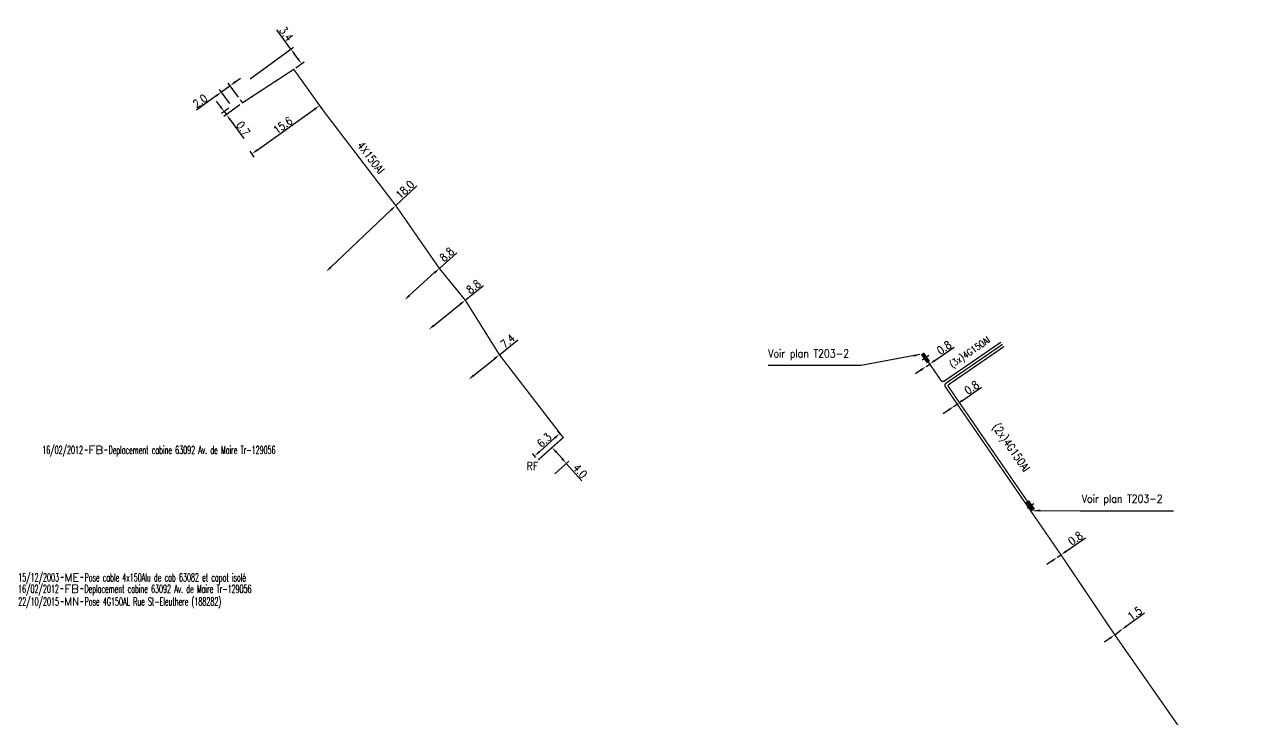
# Model space of a CAD drawing. Header units: millimetres. Extents: x 79134 to 80000, y 145000 to 146008.
# Drawn here: x 79510.7 to 79740.9, y 145462.1 to 145592.4 of the extents above; entities that cross this region are included whole.
import ezdxf
from ezdxf.enums import TextEntityAlignment as Align

# ---------------------------------------------------------------- set-up
doc = ezdxf.new("R2010")
doc.units = ezdxf.units.MM
doc.header["$PDMODE"] = 34
doc.linetypes.add('B_ST_AL', pattern=[2000, 1000, 1000])
doc.layers.get('0').update_dxf_attribs({"linetype": 'CONTINUOUS'})
doc.layers.get('Defpoints').update_dxf_attribs({"linetype": 'CONTINUOUS'})
for name, color, linetype in [('B_100', 3, 'CONTINUOUS'), ('B_110', 1, 'CONTINUOUS'), ('B_300', 7, 'CONTINUOUS'), ('B_910', 7, 'CONTINUOUS')]:
    doc.layers.add(name, color=color, linetype=linetype)
doc.styles.add('M_ROMANS', font='ROMANS.shx', dxfattribs={"width": 0.75})
doc.styles.get("Standard").update_dxf_attribs({"font": 'romans.shx', "width": 0.85})
doc.dimstyles.get("Standard").update_dxf_attribs({"dimtxt": 1.5, "dimasz": 1.2, "dimexe": 0.625, "dimexo": 0.625, "dimgap": 0.25, "dimtad": 1, "dimdec": 1, "dimzin": 0, "dimdsep": 46, "dimtxsty": 'Standard', "dimcen": -0.5, "dimclrd": 256, "dimclre": 256, "dimclrt": 256, "dimadec": 0, "dimazin": 0, "dimtfac": 1, "dimtdec": 1, "dimtmove": 0, "dimatfit": 3, "dimfxl": 1, "dimtolj": 1, "dimtzin": 0, "dimarcsym": 0})

# ---------------------------------------------------------------- blocks, each defined once
blk = doc.blocks.new('*D51')
at = {"layer": 'B_110', "linetype": 'Continuous', "lineweight": -2, "transparency": 16777216}
for p, q in [((79588.49, 145546.72), (79591.74, 145549.65)), ((79582.86, 145541.62), (79587.6, 145545.92)), ((79588.89, 145546.28), (79588.91, 145546.26)), ((79582.37, 145540.38), (79582.38, 145540.36))]:
    blk.add_line(p, q, dxfattribs=at)
at = {"layer": 'B_110', "linetype": 'Continuous', "transparency": 16777216}
for points in [[(79587.47, 145546.07), (79587.74, 145545.77), (79588.49, 145546.72)], [(79582.72, 145541.77), (79582.99, 145541.48), (79581.97, 145540.82)]]:
    blk.add_solid(points, dxfattribs=at)
at = {"layer": 'Defpoints', "color": 0, "linetype": 'Continuous', "transparency": 16777216}
for p in [(79588.47, 145546.74), (79588.49, 145546.72), (79581.95, 145540.84)]:
    blk.add_point(p, dxfattribs=at)
at = {"layer": 'B_110', "linetype": 'Continuous', "transparency": 16777216, "insert": (79589.89, 145549.33), "char_height": 1.5, "attachment_point": 5, "rotation": 42.123}
blk.add_mtext('\\A1;8.8', dxfattribs=at)
blk = doc.blocks.new('*D52')
at = {"layer": 'B_110', "linetype": 'Continuous', "lineweight": -2, "transparency": 16777216}
for p, q in [((79580.32, 145558.5), (79584.24, 145562.22)), ((79568.13, 145546.94), (79579.45, 145557.67))]:
    blk.add_line(p, q, dxfattribs=at)
at = {"layer": 'B_110', "linetype": 'Continuous', "transparency": 16777216}
for points in [[(79579.31, 145557.82), (79579.59, 145557.53), (79580.32, 145558.5)], [(79567.99, 145547.09), (79568.27, 145546.8), (79567.26, 145546.11)]]:
    blk.add_solid(points, dxfattribs=at)
at = {"layer": 'Defpoints', "color": 0, "linetype": 'Continuous', "transparency": 16777216}
for p in [(79580.32, 145558.5), (79580.32, 145558.5), (79567.26, 145546.11)]:
    blk.add_point(p, dxfattribs=at)
at = {"layer": 'B_110', "linetype": 'Continuous', "transparency": 16777216, "insert": (79582.03, 145561.5), "char_height": 1.5, "attachment_point": 5, "rotation": 43.4793}
blk.add_mtext('\\A1;18.0', dxfattribs=at)
blk = doc.blocks.new('*D53')
at = {"layer": 'B_110', "linetype": 'Continuous', "lineweight": -2, "transparency": 16777216}
for p, q in [((79554.33, 145568.91), (79565.08, 145576.57)), ((79566.5, 145576.64), (79565.69, 145577.77)), ((79553.79, 145567.59), (79552.99, 145568.72))]:
    blk.add_line(p, q, dxfattribs=at)
at = {"layer": 'B_110', "linetype": 'Continuous', "transparency": 16777216}
for points in [[(79564.96, 145576.73), (79565.19, 145576.4), (79566.06, 145577.26)], [(79554.21, 145569.07), (79554.44, 145568.74), (79553.35, 145568.21)]]:
    blk.add_solid(points, dxfattribs=at)
at = {"layer": 'Defpoints', "color": 0, "linetype": 'Continuous', "transparency": 16777216}
for p in [(79566.06, 145577.26), (79566.86, 145576.13), (79554.16, 145567.08)]:
    blk.add_point(p, dxfattribs=at)
at = {"layer": 'B_110', "linetype": 'Continuous', "transparency": 16777216, "insert": (79559.12, 145573.55), "char_height": 1.5, "attachment_point": 5, "rotation": 35.474}
blk.add_mtext('\\A1;15.6', dxfattribs=at)
blk = doc.blocks.new('*D54')
at = {"layer": 'B_110', "linetype": 'Continuous', "lineweight": -2, "transparency": 16777216}
for p, q in [((79549.24, 145580.97), (79547.63, 145579.79)), ((79550.8, 145578.84), (79548.87, 145581.47)), ((79550.21, 145581.68), (79551.18, 145582.38)), ((79546.66, 145579.08), (79542.94, 145576.36)), ((79549.18, 145577.66), (79547.26, 145580.29))]:
    blk.add_line(p, q, dxfattribs=at)
at = {"layer": 'B_110', "linetype": 'Continuous', "transparency": 16777216}
for points in [[(79550.09, 145581.84), (79550.33, 145581.51), (79549.24, 145580.97)], [(79546.54, 145579.24), (79546.78, 145578.92), (79547.63, 145579.79)]]:
    blk.add_solid(points, dxfattribs=at)
at = {"layer": 'Defpoints', "color": 0, "linetype": 'Continuous', "transparency": 16777216}
for p in [(79549.24, 145580.97), (79549.55, 145577.16), (79551.16, 145578.34)]:
    blk.add_point(p, dxfattribs=at)
at = {"layer": 'B_110', "linetype": 'Continuous', "transparency": 16777216, "insert": (79543.63, 145578.11), "char_height": 1.5, "attachment_point": 5, "rotation": 36.1401}
blk.add_mtext('\\A1;2.0', dxfattribs=at)
blk = doc.blocks.new('*D55')
at = {"layer": 'B_110', "linetype": 'Continuous', "lineweight": -2, "transparency": 16777216}
for p, q in [((79607.47, 145511.22), (79610.1, 145513.56)), ((79610.43, 145512.25), (79611.5, 145511.05)), ((79610.14, 145508.23), (79612.76, 145510.57)), ((79612.29, 145510.16), (79615.2, 145506.89))]:
    blk.add_line(p, q, dxfattribs=at)
at = {"layer": 'B_110', "linetype": 'Continuous', "transparency": 16777216}
for points in [[(79610.58, 145512.38), (79610.28, 145512.11), (79609.63, 145513.14)], [(79611.64, 145511.19), (79611.35, 145510.92), (79612.29, 145510.16)]]:
    blk.add_solid(points, dxfattribs=at)
at = {"layer": 'Defpoints', "color": 0, "linetype": 'Continuous', "transparency": 16777216}
for p in [(79607.01, 145510.8), (79612.29, 145510.16), (79609.67, 145507.82)]:
    blk.add_point(p, dxfattribs=at)
at = {"layer": 'B_110', "linetype": 'Continuous', "transparency": 16777216, "insert": (79614.89, 145508.74), "char_height": 1.5, "attachment_point": 5, "rotation": 311.7089}
blk.add_mtext('\\A1;4.0', dxfattribs=at)
blk = doc.blocks.new('*D56')
at = {"layer": 'B_110', "linetype": 'Continuous', "lineweight": -2, "transparency": 16777216}
for p, q in [((79610.16, 145514.94), (79607.24, 145512.34)), ((79611.3, 145515.46), (79610.64, 145516.2)), ((79606.59, 145511.27), (79605.93, 145512.01))]:
    blk.add_line(p, q, dxfattribs=at)
at = {"layer": 'B_110', "linetype": 'Continuous', "transparency": 16777216}
for points in [[(79610.02, 145515.09), (79610.29, 145514.79), (79611.05, 145515.74)], [(79607.11, 145512.49), (79607.38, 145512.19), (79606.35, 145511.54)]]:
    blk.add_solid(points, dxfattribs=at)
at = {"layer": 'Defpoints', "color": 0, "linetype": 'Continuous', "transparency": 16777216}
for p in [(79611.71, 145515), (79606.35, 145511.54), (79607.01, 145510.8)]:
    blk.add_point(p, dxfattribs=at)
at = {"layer": 'B_110', "linetype": 'Continuous', "transparency": 16777216, "insert": (79608.17, 145514.51), "char_height": 1.5, "attachment_point": 5, "rotation": 41.7089}
blk.add_mtext('\\A1;6.3', dxfattribs=at)
blk = doc.blocks.new('*D57')
at = {"layer": 'B_110', "linetype": 'Continuous', "lineweight": -2, "transparency": 16777216}
for p, q in [((79599.74, 145530.54), (79603.19, 145533.32)), ((79599.35, 145531.02), (79599.34, 145531.03)), ((79594.91, 145526.65), (79598.8, 145529.79)), ((79593.59, 145526.37), (79593.58, 145526.38))]:
    blk.add_line(p, q, dxfattribs=at)
at = {"layer": 'B_110', "linetype": 'Continuous', "transparency": 16777216}
for points in [[(79598.68, 145529.94), (79598.93, 145529.63), (79599.74, 145530.54)], [(79594.78, 145526.8), (79595.04, 145526.49), (79593.98, 145525.89)]]:
    blk.add_solid(points, dxfattribs=at)
at = {"layer": 'Defpoints', "color": 0, "linetype": 'Continuous', "transparency": 16777216}
for p in [(79599.74, 145530.53), (79593.98, 145525.89), (79593.98, 145525.89)]:
    blk.add_point(p, dxfattribs=at)
at = {"layer": 'B_110', "linetype": 'Continuous', "transparency": 16777216, "insert": (79601.3, 145533.09), "char_height": 1.5, "attachment_point": 5, "rotation": 38.89}
blk.add_mtext('\\A1;7.4', dxfattribs=at)
blk = doc.blocks.new('*D58')
at = {"layer": 'B_110', "linetype": 'Continuous', "lineweight": -2, "transparency": 16777216}
for p, q in [((79593.35, 145540.76), (79596.76, 145543.5)), ((79587.43, 145536), (79592.42, 145540.01)), ((79593.73, 145540.29), (79593.74, 145540.28)), ((79586.88, 145534.77), (79586.89, 145534.76))]:
    blk.add_line(p, q, dxfattribs=at)
at = {"layer": 'B_110', "linetype": 'Continuous', "transparency": 16777216}
for points in [[(79592.29, 145540.17), (79592.54, 145539.85), (79593.35, 145540.76)], [(79587.31, 145536.15), (79587.56, 145535.84), (79586.5, 145535.24)]]:
    blk.add_solid(points, dxfattribs=at)
at = {"layer": 'Defpoints', "color": 0, "linetype": 'Continuous', "transparency": 16777216}
for p in [(79593.34, 145540.78), (79586.48, 145535.26), (79586.5, 145535.24)]:
    blk.add_point(p, dxfattribs=at)
at = {"layer": 'B_110', "linetype": 'Continuous', "transparency": 16777216, "insert": (79594.89, 145543.29), "char_height": 1.5, "attachment_point": 5, "rotation": 38.8424}
blk.add_mtext('\\A1;8.8', dxfattribs=at)
blk = doc.blocks.new('*D59')
at = {"layer": 'B_110', "linetype": 'Continuous', "lineweight": -2, "transparency": 16777216}
for p, q in [((79560.64, 145587.85), (79558.02, 145591.43)), ((79553, 145582.27), (79561.14, 145588.22)), ((79561.93, 145586.07), (79561.34, 145586.88)), ((79561.6, 145584.34), (79563.15, 145585.47))]:
    blk.add_line(p, q, dxfattribs=at)
at = {"layer": 'B_110', "linetype": 'Continuous', "transparency": 16777216}
for points in [[(79561.51, 145587), (79561.18, 145586.76), (79560.64, 145587.85)], [(79562.1, 145586.19), (79561.77, 145585.95), (79562.64, 145585.1)]]:
    blk.add_solid(points, dxfattribs=at)
at = {"layer": 'Defpoints', "color": 0, "linetype": 'Continuous', "transparency": 16777216}
for p in [(79561.09, 145583.97), (79562.64, 145585.1), (79552.49, 145581.9)]:
    blk.add_point(p, dxfattribs=at)
at = {"layer": 'B_110', "linetype": 'Continuous', "transparency": 16777216, "insert": (79559.78, 145590.71), "char_height": 1.5, "attachment_point": 5, "rotation": 306.1401}
blk.add_mtext('\\A1;3.4', dxfattribs=at)
blk = doc.blocks.new('*D60')
at = {"layer": 'B_110', "linetype": 'Continuous', "lineweight": -2, "transparency": 16777216}
for p, q in [((79547.44, 145577.1), (79546.73, 145578.07)), ((79549.04, 145576.79), (79547.64, 145575.76)), ((79551.07, 145577.4), (79548.06, 145575.2)), ((79548.15, 145576.13), (79548.56, 145575.57)), ((79549.27, 145574.6), (79551.85, 145571.07))]:
    blk.add_line(p, q, dxfattribs=at)
at = {"layer": 'B_110', "linetype": 'Continuous', "transparency": 16777216}
for points in [[(79547.6, 145577.22), (79547.28, 145576.98), (79548.15, 145576.13)], [(79549.43, 145574.72), (79549.11, 145574.48), (79548.56, 145575.57)]]:
    blk.add_solid(points, dxfattribs=at)
at = {"layer": 'Defpoints', "color": 0, "linetype": 'Continuous', "transparency": 16777216}
for p in [(79549.55, 145577.16), (79551.58, 145577.77), (79548.56, 145575.57)]:
    blk.add_point(p, dxfattribs=at)
at = {"layer": 'B_110', "linetype": 'Continuous', "transparency": 16777216, "insert": (79551.72, 145572.94), "char_height": 1.5, "attachment_point": 5, "rotation": 306.1401}
blk.add_mtext('\\A1;0.7', dxfattribs=at)
blk = doc.blocks.new('GIS_MODF')
at = {"color": 0, "linetype": 'Continuous', "flags": 128}
for points in [[(-2.18, -0.01), (-1.68, -0.01)], [(1.52, -0.01), (2.02, -0.01)]]:
    blk.add_lwpolyline(points, dxfattribs=at)
at = {"color": 0, "linetype": 'Continuous', "width": 0.5}
blk.add_attdef('DATE', text='', height=1.5, dxfattribs=at).set_placement((-2.5, -0.8), align=Align.RIGHT)
at = {"color": 0, "linetype": 'Continuous', "width": 1.771291}
blk.add_attdef('USER', text='', height=1.5, dxfattribs=at).set_placement((-1.51, -0.8), (1.28, -0.8), align=Align.FIT)
at = {"color": 0, "linetype": 'Continuous', "width": 0.5}
blk.add_attdef('DESC', (2.29, -0.8), '', height=1.5, dxfattribs=at)
blk = doc.blocks.new('*D127')
at = {"layer": 'B_110', "linetype": 'Continuous', "lineweight": -2, "transparency": 16777216}
for p, q in [((79717.29, 145479.63), (79720.67, 145482.11)), ((79714.15, 145477.32), (79713.19, 145476.61)), ((79715.12, 145478.03), (79716.33, 145478.92))]:
    blk.add_line(p, q, dxfattribs=at)
at = {"layer": 'B_110', "linetype": 'Continuous', "transparency": 16777216}
for points in [[(79717.18, 145479.79), (79717.41, 145479.47), (79716.33, 145478.92)], [(79714.04, 145477.48), (79714.27, 145477.16), (79715.12, 145478.03)]]:
    blk.add_solid(points, dxfattribs=at)
at = {"layer": 'Defpoints', "color": 0, "linetype": 'Continuous', "transparency": 16777216}
for p in [(79715.12, 145478.03), (79716.33, 145478.92), (79716.33, 145478.92)]:
    blk.add_point(p, dxfattribs=at)
at = {"layer": 'B_110', "linetype": 'Continuous', "transparency": 16777216, "insert": (79718.87, 145482.03), "char_height": 1.5, "attachment_point": 5, "rotation": 36.3598}
blk.add_mtext('\\A1;1.5', dxfattribs=at)
blk = doc.blocks.new('*D128')
at = {"layer": 'B_110', "linetype": 'Continuous', "lineweight": -2, "transparency": 16777216}
for p, q in [((79706.03, 145493.69), (79709.63, 145496.17)), ((79703.39, 145491.88), (79702.4, 145491.2)), ((79704.38, 145492.56), (79705.04, 145493.01))]:
    blk.add_line(p, q, dxfattribs=at)
at = {"layer": 'B_110', "linetype": 'Continuous', "transparency": 16777216}
for points in [[(79705.91, 145493.86), (79706.14, 145493.53), (79705.04, 145493.01)], [(79703.28, 145492.04), (79703.5, 145491.71), (79704.38, 145492.56)]]:
    blk.add_solid(points, dxfattribs=at)
at = {"layer": 'Defpoints', "color": 0, "linetype": 'Continuous', "transparency": 16777216}
for p in [(79704.38, 145492.56), (79704.38, 145492.56), (79705.04, 145493.01)]:
    blk.add_point(p, dxfattribs=at)
at = {"layer": 'B_110', "linetype": 'Continuous', "transparency": 16777216, "insert": (79707.75, 145496.1), "char_height": 1.5, "attachment_point": 5, "rotation": 34.5627}
blk.add_mtext('\\A1;0.8', dxfattribs=at)
blk = doc.blocks.new('*D129')
at = {"layer": 'B_110', "linetype": 'Continuous', "lineweight": -2, "transparency": 16777216}
for p, q in [((79686.57, 145521.97), (79690.17, 145524.45)), ((79684.92, 145520.84), (79685.58, 145521.29)), ((79683.93, 145520.16), (79682.95, 145519.48))]:
    blk.add_line(p, q, dxfattribs=at)
at = {"layer": 'B_110', "linetype": 'Continuous', "transparency": 16777216}
for points in [[(79686.46, 145522.14), (79686.68, 145521.81), (79685.58, 145521.29)], [(79683.82, 145520.32), (79684.05, 145519.99), (79684.92, 145520.84)]]:
    blk.add_solid(points, dxfattribs=at)
at = {"layer": 'Defpoints', "color": 0, "linetype": 'Continuous', "transparency": 16777216}
for p in [(79685.58, 145521.29), (79684.92, 145520.84), (79684.92, 145520.84)]:
    blk.add_point(p, dxfattribs=at)
at = {"layer": 'B_110', "linetype": 'Continuous', "transparency": 16777216, "insert": (79688.3, 145524.37), "char_height": 1.5, "attachment_point": 5, "rotation": 34.5242}
blk.add_mtext('\\A1;0.8', dxfattribs=at)
blk = doc.blocks.new('*D130')
at = {"layer": 'B_110', "linetype": 'Continuous', "lineweight": -2, "transparency": 16777216}
for p, q in [((79681.42, 145529.47), (79685.02, 145531.94)), ((79679.77, 145528.33), (79680.43, 145528.79)), ((79678.78, 145527.65), (79677.79, 145526.97))]:
    blk.add_line(p, q, dxfattribs=at)
at = {"layer": 'B_110', "linetype": 'Continuous', "transparency": 16777216}
for points in [[(79678.67, 145527.82), (79678.89, 145527.49), (79679.77, 145528.33)], [(79681.3, 145529.63), (79681.53, 145529.3), (79680.43, 145528.79)]]:
    blk.add_solid(points, dxfattribs=at)
at = {"layer": 'Defpoints', "color": 0, "linetype": 'Continuous', "transparency": 16777216}
for p in [(79679.77, 145528.33), (79679.77, 145528.33), (79680.43, 145528.79)]:
    blk.add_point(p, dxfattribs=at)
at = {"layer": 'B_110', "linetype": 'Continuous', "transparency": 16777216, "insert": (79683.14, 145531.87), "char_height": 1.5, "attachment_point": 5, "rotation": 34.5242}
blk.add_mtext('\\A1;0.8', dxfattribs=at)
blk = doc.blocks.new('B_300_04')
at = {"color": 0, "linetype": 'Continuous'}
blk.add_line((0, 0.75), (0, -0.75), dxfattribs=at)
blk.add_solid([(-1, 0.375), (-1, -0.375), (1, 0.375), (1, -0.375)], dxfattribs=at)
at = {"color": 0, "linetype": 'Continuous', "style": 'M_ROMANS', "width": 0.75, "flags": 3}
for tag, p in [('DEF_LEG', (0, -4.25)), ('DEF_COUP', (0, -6.75)), ('DEF_TYPE', (0, -9.25))]:
    blk.add_attdef(tag, text='', height=1.2, dxfattribs=at).set_placement(p, align=Align.MIDDLE)

msp = doc.modelspace()

# ---------------------------------------------------------------- linework, layer by layer
at = {"layer": 'B_110', "linetype": 'B_ST_AL', "const_width": 0.25, "flags": 128}
msp.add_lwpolyline([(79607.01, 145510.8), (79611.71, 145515), (79599.74, 145530.54), (79593.35, 145540.76), (79588.47, 145546.74), (79580.32, 145558.5), (79566.86, 145576.13), (79561.19, 145584.04), (79551.58, 145577.77), (79551.58, 145577.77), (79551.16, 145578.34)], dxfattribs=at)
for points in [[(79679.71, 145529.83), (79680.43, 145528.79), (79682.52, 145525.74, 0.414214), (79683.21, 145525.62), (79693.8, 145532.9)], [(79694.08, 145532.48), (79683.5, 145525.2, 0.414228), (79683.37, 145524.51), (79685.58, 145521.29), (79685.58, 145521.29), (79705.04, 145493.01), (79715.12, 145478.03), (79727.51, 145460.29), (79743.69, 145442.96), (79750.31, 145435.65), (79774.54, 145408.83), (79780.06, 145401.67), (79784.34, 145396.92, 0.198449), (79784.69, 145396.76), (79788.76, 145396.54, -0.198833), (79789.1, 145396.37), (79792.86, 145392.2), (79796.66, 145387.75)], [(79694.36, 145532.07), (79683.99, 145524.93, 0.414228), (79683.92, 145524.59), (79685.99, 145521.57), (79685.99, 145521.57), (79699.22, 145502.35)]]:
    msp.add_lwpolyline(points, format="xyb", dxfattribs=at)

# ---------------------------------------------------------------- block references
at = {"layer": 'B_100', "linetype": 'Continuous'}
ref = msp.add_blockref('GIS_MODF', (79519.68, 145488.83), dxfattribs=at)
ref.add_attrib('DATE', '15/12/2003', dxfattribs={"layer": '0', "color": 0, "linetype": 'Continuous', "height": 1.5, "width": 0.5}).set_placement((79517.18, 145488.03), align=Align.RIGHT)
ref.add_attrib('USER', 'ME', dxfattribs={"layer": '0', "color": 0, "linetype": 'Continuous', "height": 1.5, "width": 0.950449}).set_placement((79518.17, 145488.03), (79520.96, 145488.03), align=Align.FIT)
ref.add_attrib('DESC', 'Pose cable 4x150Alu de cab 63082 et capot isolé', (79521.97, 145488.03), dxfattribs={"layer": '0', "color": 0, "linetype": 'Continuous', "height": 1.5, "width": 0.5})
at = {"layer": 'B_110', "linetype": 'Continuous'}
ref = msp.add_blockref('GIS_MODF', (79524.18, 145512.72), dxfattribs=at)
ref.add_attrib('DATE', '16/02/2012', dxfattribs={"layer": '0', "color": 0, "linetype": 'Continuous', "height": 1.5, "width": 0.5}).set_placement((79521.68, 145511.92), align=Align.RIGHT)
ref.add_attrib('USER', 'FB', dxfattribs={"layer": '0', "color": 0, "linetype": 'Continuous', "height": 1.5, "width": 1.082456}).set_placement((79522.67, 145511.92), (79525.46, 145511.92), align=Align.FIT)
ref.add_attrib('DESC', 'Deplacement cabine 63092 Av. de Maire Tr-129056', (79526.47, 145511.92), dxfattribs={"layer": '0', "color": 0, "linetype": 'Continuous', "height": 1.5, "width": 0.5})
ref = msp.add_blockref('GIS_MODF', (79519.66, 145486.68), dxfattribs=at)
ref.add_attrib('DATE', '16/02/2012', dxfattribs={"layer": '0', "color": 0, "linetype": 'Continuous', "height": 1.5, "width": 0.5}).set_placement((79517.16, 145485.88), align=Align.RIGHT)
ref.add_attrib('USER', 'FB', dxfattribs={"layer": '0', "color": 0, "linetype": 'Continuous', "height": 1.5, "width": 1.082456}).set_placement((79518.15, 145485.88), (79520.94, 145485.88), align=Align.FIT)
ref.add_attrib('DESC', 'Deplacement cabine 63092 Av. de Maire Tr-129056', (79521.95, 145485.88), dxfattribs={"layer": '0', "color": 0, "linetype": 'Continuous', "height": 1.5, "width": 0.5})
at = {"layer": 'B_300'}
for p, rotation in [((79679.62, 145529.95), 304.5242003448046), ((79699.31, 145502.23), 124.5276139437683)]:
    msp.add_blockref('B_300_04', p, dxfattribs=dict(at, rotation=rotation))
at = {"layer": 'B_910', "color": 7, "linetype": 'Continuous'}
ref = msp.add_blockref('GIS_MODF', (79519.68, 145484.29), dxfattribs=at)
ref.add_attrib('DATE', '22/10/2015', dxfattribs={"layer": '0', "color": 0, "linetype": 'Continuous', "height": 1.5, "width": 0.5}).set_placement((79517.18, 145483.5), align=Align.RIGHT)
ref.add_attrib('USER', 'MN', dxfattribs={"layer": '0', "color": 0, "linetype": 'Continuous', "height": 1.5, "width": 0.927819}).set_placement((79518.17, 145483.5), (79520.96, 145483.5), align=Align.FIT)
ref.add_attrib('DESC', 'Pose 4G150AL Rue St-Eleuthere (188282)', (79521.97, 145483.5), dxfattribs={"layer": '0', "color": 0, "linetype": 'Continuous', "height": 1.5, "width": 0.5})

# ---------------------------------------------------------------- texts
at = {"layer": 'B_110', "linetype": 'Continuous', "width": 0.85}
msp.add_text('4X150Al', height=1.5, rotation=307.3577, dxfattribs=at).set_placement((79572.95, 145569.78))
for s, height, rotation, p in [('(3x)4G150Al', 1.25, 34.5242, (79687.97, 145530.96)), ('(2x)4G150Al', 1.5, 304.5282, (79695.64, 145513.1))]:
    msp.add_text(s, height=height, rotation=rotation, dxfattribs=at).set_placement(p, align=Align.MIDDLE)
msp.add_text('RF', height=1.5, dxfattribs=at).set_placement((79604.87, 145508.9))
at = {"layer": 'B_300', "linetype": 'Continuous', "char_height": 1.5}
for insert, attachment_point in [((79650.17, 145530.52), 4), ((79708.96, 145504.29), 1)]:
    msp.add_mtext('\\A1;Voir plan T203-2', dxfattribs=dict(at, insert=insert, attachment_point=attachment_point))

# ---------------------------------------------------------------- dimensions: what is measured, and where the dimension line sits
at = {"layer": 'B_110', "linetype": 'Continuous'}
for base, p1, p2, angle, picture, middle, dimtype in [((79562.64, 145585.1), (79552.49, 145581.9), (79561.09, 145583.97), 126.1401, '*D59', (79558.98, 145590.12), 160), ((79549.24, 145580.97), (79549.55, 145577.16), (79551.16, 145578.34), 36.1401, '*D54', (79544.22, 145577.3), 161), ((79548.56, 145575.57), (79549.55, 145577.16), (79551.58, 145577.77), 306.1401, '*D60', (79550.91, 145572.35), 160), ((79566.06, 145577.26), (79554.16, 145567.08), (79566.86, 145576.13), 35.474, '*D53', (79559.7, 145572.74), 161), ((79580.32, 145558.5), (79567.26, 145546.11), (79580.32, 145558.5), 43.4793, '*D52', (79582.72, 145560.77), 161), ((79588.49, 145546.72), (79581.95, 145540.84), (79588.47, 145546.74), 42.123, '*D51', (79590.56, 145548.59), 161), ((79586.5, 145535.24), (79593.34, 145540.78), (79586.48, 145535.26), 218.8424, '*D58', (79595.52, 145542.51), 161), ((79593.98, 145525.89), (79599.74, 145530.53), (79593.98, 145525.89), 218.89, '*D57', (79601.93, 145532.31), 161), ((79679.77, 145528.33), (79680.43, 145528.79), (79679.77, 145528.33), 34.5242, '*D130', (79683.71, 145531.04), 160), ((79684.92, 145520.84), (79685.58, 145521.29), (79684.92, 145520.84), 34.5242, '*D129', (79688.87, 145523.55), 160), ((79606.35, 145511.54), (79611.71, 145515), (79607.01, 145510.8), 221.7089, '*D56', (79608.84, 145513.76), 161), ((79612.29, 145510.16), (79607.01, 145510.8), (79609.67, 145507.82), 311.7089, '*D55', (79614.15, 145508.08), 161), ((79704.38, 145492.56), (79705.04, 145493.01), (79704.38, 145492.56), 34.5627, '*D128', (79708.32, 145495.27), 160), ((79716.33, 145478.92), (79715.12, 145478.03), (79716.33, 145478.92), 216.3598, '*D127', (79719.46, 145481.23), 160)]:
    dim = msp.add_linear_dim(base=base, p1=p1, p2=p2, angle=angle, dimstyle='Standard', dxfattribs=at)
    dim.commit()
    dim.dimension.update_dxf_attribs({"geometry": picture, "text_midpoint": middle, "dimtype": dimtype})

# ---------------------------------------------------------------- leaders
at = {"layer": 'B_300', "linetype": 'Continuous', "annotation_type": 0, "has_hookline": 1, "text_width": 17.18}
for points, hookline_direction in [([(79678.58, 145530.55), (79667.6, 145528.52)], 1), ([(79699.96, 145501.32), (79708.71, 145501.29)], 0)]:
    msp.add_leader(points, dimstyle='Standard', override={"dimgap": 0.25, "dimtad": 1}, dxfattribs=dict(at, hookline_direction=hookline_direction))

doc.saveas('drawing.dxf')
